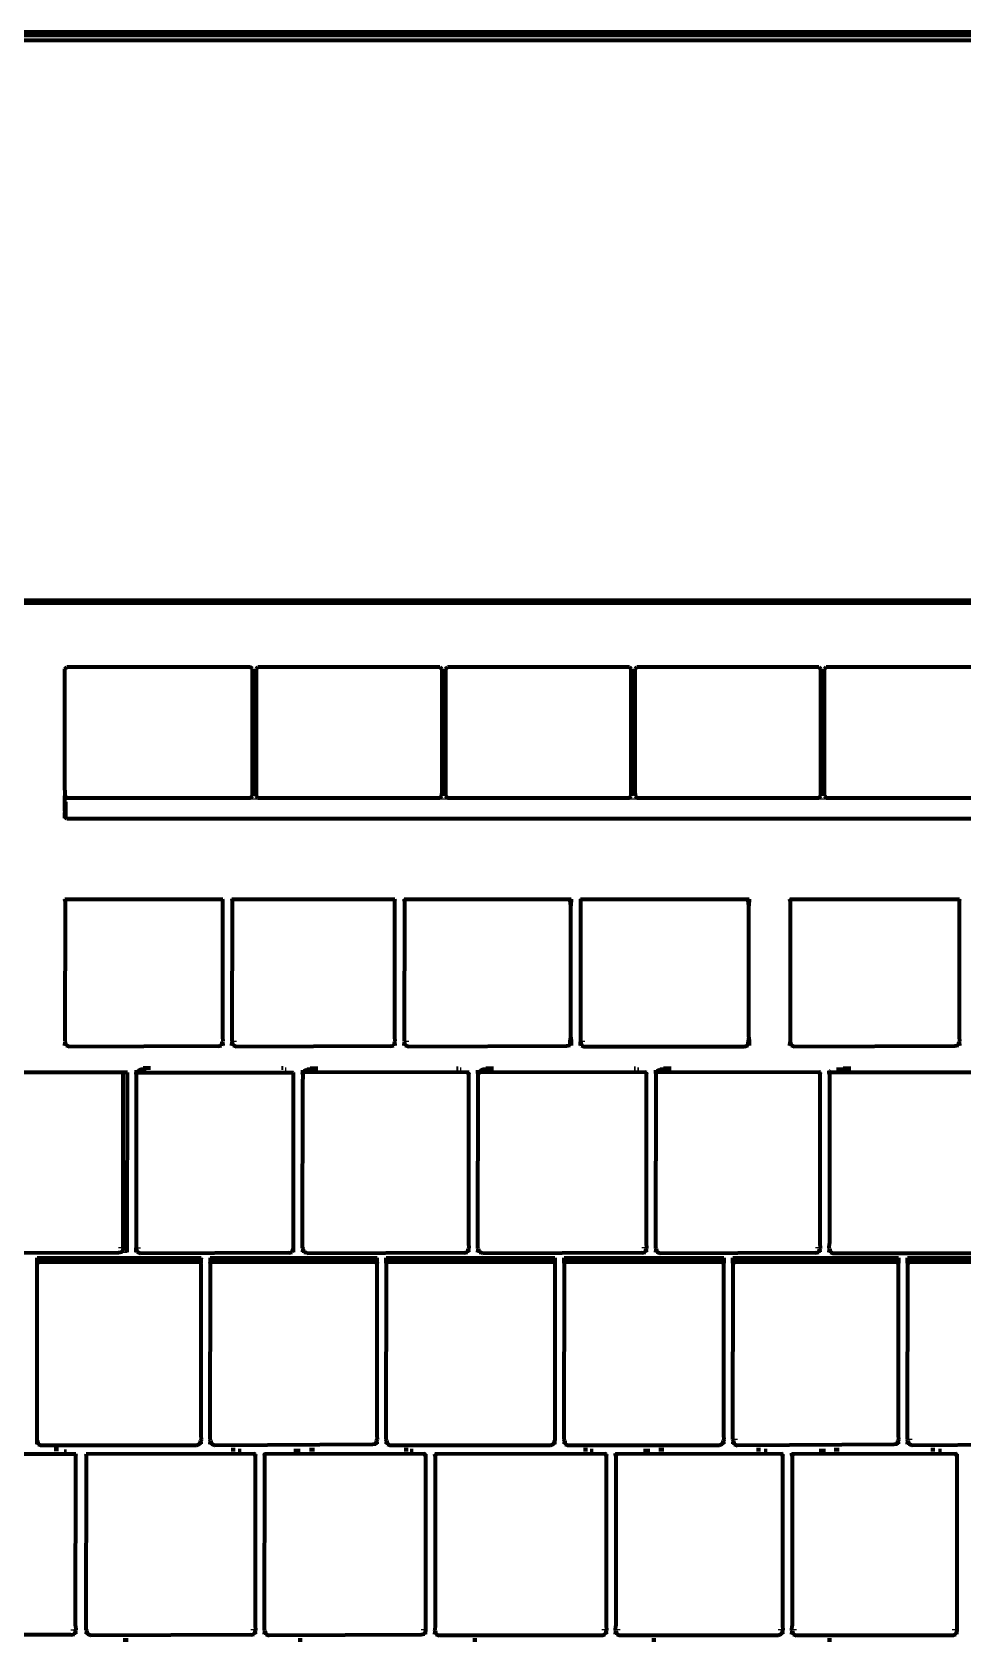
# Model space of a CAD drawing. Header units: millimetres. Extents: x 4307 to 31003, y 2809 to 20009.
# Drawn here: x 15163.9 to 15233.2, y 8724.4 to 8844.1 of the extents above; entities that cross this region are included whole.
import ezdxf

# ---------------------------------------------------------------- set-up
doc = ezdxf.new("R2010")
doc.units = ezdxf.units.MM
doc.layers.add('ProfileEdges', color=7, linetype='Continuous')

msp = doc.modelspace()

# ---------------------------------------------------------------- linework, layer by layer
for p, q in [((15166.43, 8786.99), (15166.43, 8787.09)), ((15368.2, 8786.99), (15166.43, 8786.99)), ((15166.43, 8786.8), (15166.43, 8785.66)), ((15166.43, 8785.66), (15368.2, 8785.66)), ((15166.29, 8768.98), (15166.38, 8768.98)), ((15166.38, 8768.64), (15166.29, 8768.65)), ((15177.72, 8768.61), (15166.38, 8768.64)), ((15177.98, 8768.98), (15178.07, 8768.98)), ((15178.07, 8768.65), (15177.98, 8768.64)), ((15178.75, 8768.98), (15179.09, 8768.98)), ((15178.84, 8768.64), (15178.75, 8768.65)), ((15190.55, 8768.61), (15178.84, 8768.64)), ((15190.81, 8768.98), (15190.89, 8768.98)), ((15190.89, 8768.65), (15190.81, 8768.64)), ((15191.58, 8768.98), (15191.92, 8768.98)), ((15191.66, 8768.64), (15191.58, 8768.65)), ((15203.68, 8768.61), (15191.66, 8768.64)), ((15203.94, 8768.98), (15204.02, 8768.98)), ((15204.02, 8768.65), (15203.94, 8768.64)), ((15204.71, 8768.98), (15205.05, 8768.98)), ((15204.79, 8768.64), (15204.71, 8768.65)), ((15217.21, 8768.64), (15204.79, 8768.64)), ((15217.29, 8768.65), (15217.21, 8768.64)), ((15217.22, 8768.98), (15217.29, 8768.98)), ((15220.41, 8768.64), (15220.33, 8768.65)), ((15232.63, 8768.61), (15220.41, 8768.64)), ((15232.89, 8768.98), (15232.97, 8768.98)), ((15232.97, 8768.65), (15232.89, 8768.64)), ((15170.63, 8753.58), (15170.3, 8753.58)), ((15170.3, 8753.25), (15170.56, 8753.25)), ((15170.56, 8753.25), (15170.93, 8753.25)), ((15170.93, 8753.58), (15170.63, 8753.58)), ((15171.6, 8753.58), (15171.94, 8753.58)), ((15171.68, 8753.25), (15171.6, 8753.25)), ((15171.94, 8753.25), (15171.68, 8753.25)), ((15183.24, 8753.25), (15182.98, 8753.25)), ((15183.24, 8753.58), (15183.32, 8753.58)), ((15183.32, 8753.25), (15183.24, 8753.25)), ((15184.01, 8753.25), (15184.1, 8753.25)), ((15196.05, 8753.25), (15196.31, 8753.25)), ((15196.4, 8753.58), (15196.31, 8753.58)), ((15196.31, 8753.25), (15196.4, 8753.25)), ((15197.08, 8753.25), (15197.17, 8753.25)), ((15209.64, 8753.58), (15209.3, 8753.58)), ((15209.3, 8753.25), (15209.56, 8753.25)), ((15209.56, 8753.25), (15209.64, 8753.25)), ((15210.33, 8753.25), (15210.41, 8753.25)), ((15210.41, 8753.25), (15210.67, 8753.25)), ((15222.58, 8753.58), (15222.23, 8753.58)), ((15222.23, 8753.25), (15222.49, 8753.25)), ((15222.49, 8753.25), (15222.58, 8753.25)), ((15223.35, 8753.58), (15223.26, 8753.58)), ((15223.26, 8753.25), (15223.35, 8753.25)), ((15223.35, 8753.25), (15223.6, 8753.25)), ((15164.22, 8739.29), (15164.31, 8739.29)), ((15164.22, 8738.96), (15164.31, 8738.96)), ((15164.31, 8738.96), (15176.36, 8738.96)), ((15176.36, 8738.96), (15176.44, 8738.96)), ((15177.21, 8739.29), (15177.13, 8739.29)), ((15177.13, 8738.96), (15177.21, 8738.96)), ((15177.21, 8738.96), (15189.22, 8738.92)), ((15189.56, 8739.29), (15189.48, 8739.29)), ((15189.48, 8738.96), (15189.56, 8738.96)), ((15190.25, 8738.96), (15190.33, 8738.96)), ((15190.33, 8738.96), (15202.74, 8738.96)), ((15202.82, 8739.29), (15202.74, 8739.29)), ((15202.74, 8738.96), (15202.82, 8738.96)), ((15203.59, 8739.29), (15203.51, 8739.29)), ((15203.51, 8738.96), (15203.59, 8738.96)), ((15203.59, 8738.96), (15215.31, 8738.96)), ((15215.31, 8738.96), (15215.4, 8738.96)), ((15216.43, 8739.29), (15216.08, 8739.29)), ((15216.08, 8738.96), (15216.17, 8738.96)), ((15216.17, 8738.96), (15228.07, 8738.92)), ((15228.32, 8738.96), (15228.41, 8738.96)), ((15229.44, 8739.29), (15229.09, 8739.29)), ((15229.09, 8738.96), (15229.18, 8738.96)), ((15229.18, 8738.96), (15240.84, 8738.92)), ((15166.75, 8725.12), (15167.1, 8725.12)), ((15167.01, 8724.79), (15167.1, 8724.79)), ((15167.89, 8724.79), (15167.98, 8724.79)), ((15167.98, 8724.79), (15180.15, 8724.75)), ((15180.49, 8725.12), (15180.15, 8725.12)), ((15180.41, 8724.79), (15180.49, 8724.79)), ((15181.26, 8725.12), (15181.18, 8725.12)), ((15181.18, 8724.79), (15181.26, 8724.79)), ((15181.26, 8724.79), (15192.84, 8724.75)), ((15193.18, 8725.12), (15192.84, 8725.12)), ((15193.1, 8724.79), (15193.18, 8724.79)), ((15193.95, 8725.12), (15193.87, 8725.12)), ((15193.87, 8724.79), (15193.95, 8724.79)), ((15193.95, 8724.79), (15206.57, 8724.79)), ((15206.66, 8725.12), (15206.31, 8725.12)), ((15206.57, 8724.79), (15206.66, 8724.79)), ((15207.68, 8725.12), (15207.34, 8725.12)), ((15207.34, 8724.79), (15207.43, 8724.79)), ((15207.43, 8724.79), (15219.71, 8724.79)), ((15219.8, 8725.12), (15219.45, 8725.12)), ((15219.71, 8724.79), (15219.8, 8724.79)), ((15220.82, 8725.12), (15220.48, 8725.12)), ((15220.48, 8724.79), (15220.57, 8724.79)), ((15220.57, 8724.79), (15232.69, 8724.79)), ((15232.78, 8725.12), (15232.43, 8725.12)), ((15232.69, 8724.79), (15232.78, 8724.79))]:
    msp.add_line(p, q)
at = {"layer": 'ProfileEdges', "lineweight": 211}
for p, q in [((15588.46, 8844.14), (15121.7, 8844.13)), ((15606.81, 8843.51), (15121.77, 8843.51)), ((15140.14, 8843.91), (15588.44, 8843.91)), ((15134.2, 8801.63), (15433.4, 8801.64)), ((15433.25, 8801.81), (15134.37, 8801.81)), ((15166.29, 8796.7), (15166.43, 8796.84)), ((15166.29, 8787.67), (15166.29, 8796.7)), ((15180.14, 8796.84), (15166.43, 8796.84)), ((15180.27, 8796.7), (15180.14, 8796.84)), ((15180.27, 8787.42), (15180.27, 8796.7)), ((15180.55, 8796.7), (15180.68, 8796.84)), ((15180.55, 8796.7), (15180.55, 8787.42)), ((15194.25, 8796.84), (15180.68, 8796.84)), ((15194.25, 8796.84), (15194.39, 8796.7)), ((15194.39, 8796.7), (15194.39, 8787.42)), ((15194.67, 8796.7), (15194.8, 8796.84)), ((15194.67, 8796.7), (15194.67, 8787.42)), ((15208.37, 8796.84), (15194.8, 8796.84)), ((15208.51, 8796.7), (15208.37, 8796.84)), ((15208.51, 8787.42), (15208.51, 8796.7)), ((15208.79, 8796.7), (15208.92, 8796.84)), ((15208.79, 8787.42), (15208.79, 8796.7)), ((15222.49, 8796.84), (15208.92, 8796.84)), ((15222.49, 8796.84), (15222.63, 8796.7)), ((15222.63, 8787.42), (15222.63, 8796.7)), ((15222.9, 8796.7), (15223.04, 8796.84)), ((15222.9, 8787.42), (15222.9, 8796.7)), ((15236.61, 8796.84), (15223.04, 8796.84)), ((15166.29, 8787.67), (15166.29, 8787.24)), ((15166.29, 8787.24), (15166.43, 8787.09)), ((15166.29, 8786.11), (15166.29, 8787.24)), ((15166.43, 8787.09), (15180.14, 8787.09)), ((15180.14, 8787.42), (15180.27, 8787.42)), ((15180.14, 8787.09), (15180.27, 8787.24)), ((15180.27, 8787.42), (15180.55, 8787.42)), ((15180.27, 8787.24), (15180.27, 8787.42)), ((15180.55, 8787.42), (15180.55, 8787.24)), ((15180.68, 8787.09), (15180.55, 8787.24)), ((15180.68, 8787.09), (15194.25, 8787.09)), ((15194.25, 8787.09), (15194.39, 8787.24)), ((15194.39, 8787.42), (15194.67, 8787.42)), ((15194.39, 8787.24), (15194.39, 8787.42)), ((15194.67, 8787.42), (15194.8, 8787.42)), ((15194.67, 8787.24), (15194.67, 8787.42)), ((15194.8, 8787.09), (15194.67, 8787.24)), ((15194.8, 8787.09), (15208.37, 8787.09)), ((15208.37, 8787.09), (15208.51, 8787.24)), ((15208.51, 8787.42), (15208.79, 8787.42)), ((15208.51, 8787.24), (15208.51, 8787.42)), ((15208.79, 8787.42), (15208.79, 8787.24)), ((15208.79, 8787.24), (15208.92, 8787.09)), ((15208.92, 8787.09), (15222.49, 8787.09)), ((15222.49, 8787.42), (15222.63, 8787.42)), ((15222.49, 8787.09), (15222.63, 8787.24)), ((15222.63, 8787.42), (15222.9, 8787.42)), ((15222.63, 8787.24), (15222.63, 8787.42)), ((15222.9, 8787.24), (15222.9, 8787.42)), ((15222.9, 8787.24), (15223.04, 8787.09)), ((15223.04, 8787.09), (15236.61, 8787.09)), ((15166.29, 8786.11), (15166.29, 8786)), ((15166.29, 8785.68), (15166.29, 8786)), ((15166.29, 8785.68), (15166.43, 8785.53)), ((15166.29, 8785.58), (15166.29, 8785.68)), ((15368.2, 8785.53), (15166.43, 8785.53)), ((15166.29, 8779.55), (15166.34, 8779.55)), ((15166.31, 8779.43), (15166.29, 8779.55)), ((15166.31, 8779.43), (15166.29, 8768.98)), ((15166.31, 8779.43), (15166.34, 8779.55)), ((15166.34, 8779.55), (15178.02, 8779.55)), ((15178.02, 8779.55), (15178.05, 8779.43)), ((15178.02, 8779.55), (15178.07, 8779.55)), ((15178.05, 8779.43), (15178.07, 8779.55)), ((15178.05, 8779.43), (15178.05, 8769.28)), ((15178.75, 8779.55), (15178.77, 8779.43)), ((15178.75, 8779.55), (15178.8, 8779.55)), ((15178.77, 8779.43), (15178.75, 8768.98)), ((15178.77, 8779.43), (15178.8, 8779.55)), ((15178.8, 8779.55), (15190.84, 8779.55)), ((15190.84, 8779.55), (15190.87, 8779.43)), ((15190.84, 8779.55), (15190.89, 8779.55)), ((15190.89, 8779.55), (15190.87, 8779.43)), ((15190.87, 8779.43), (15190.87, 8769.28)), ((15191.58, 8779.55), (15191.65, 8779.55)), ((15191.6, 8779.43), (15191.58, 8779.55)), ((15191.6, 8779.43), (15191.58, 8768.98)), ((15191.65, 8779.55), (15191.6, 8779.43)), ((15191.65, 8779.55), (15203.92, 8779.55)), ((15203.92, 8779.55), (15203.94, 8779.45)), ((15203.92, 8779.55), (15204.02, 8779.55)), ((15204, 8779.05), (15203.94, 8779.45)), ((15204.02, 8779.55), (15204, 8779.05)), ((15204.71, 8779.55), (15204.78, 8779.55)), ((15204.71, 8779.55), (15204.73, 8779.43)), ((15204.78, 8779.55), (15204.73, 8779.43)), ((15204.73, 8779.43), (15204.73, 8769.28)), ((15204.78, 8779.55), (15217.19, 8779.55)), ((15217.19, 8779.55), (15217.21, 8779.45)), ((15217.19, 8779.55), (15217.29, 8779.55)), ((15217.27, 8779.05), (15217.21, 8779.45)), ((15217.29, 8779.55), (15217.27, 8779.05)), ((15220.35, 8779.43), (15220.33, 8779.55)), ((15220.33, 8779.55), (15220.4, 8779.55)), ((15220.4, 8779.55), (15220.35, 8779.43)), ((15220.35, 8779.43), (15220.35, 8768.91)), ((15220.4, 8779.55), (15232.92, 8779.55)), ((15232.92, 8779.55), (15232.95, 8779.43)), ((15232.92, 8779.55), (15232.97, 8779.55)), ((15232.97, 8779.55), (15232.95, 8779.43)), ((15232.95, 8779.43), (15232.95, 8769.28)), ((15204, 8769.28), (15204, 8779.05)), ((15217.27, 8769.28), (15217.27, 8779.05)), ((15166.29, 8768.98), (15166.31, 8768.91)), ((15166.29, 8768.65), (15166.31, 8768.91)), ((15166.38, 8768.64), (15166.31, 8768.91)), ((15166.63, 8768.55), (15166.38, 8768.64)), ((15177.72, 8768.61), (15166.63, 8768.55)), ((15177.72, 8768.61), (15177.98, 8768.64)), ((15177.98, 8768.64), (15178.05, 8768.91)), ((15178.05, 8769.28), (15178.07, 8768.98)), ((15178.05, 8768.91), (15178.07, 8768.98)), ((15178.05, 8768.91), (15178.07, 8768.65)), ((15178.77, 8768.91), (15178.75, 8768.98)), ((15178.75, 8768.65), (15178.77, 8768.91)), ((15178.84, 8768.64), (15178.77, 8768.91)), ((15179.09, 8768.55), (15178.84, 8768.64)), ((15190.55, 8768.61), (15179.09, 8768.55)), ((15190.55, 8768.61), (15190.81, 8768.64)), ((15190.87, 8768.91), (15190.81, 8768.64)), ((15190.87, 8769.28), (15190.89, 8768.98)), ((15190.89, 8768.98), (15190.87, 8768.91)), ((15190.87, 8768.91), (15190.89, 8768.65)), ((15191.58, 8768.98), (15191.6, 8768.91)), ((15191.58, 8768.65), (15191.6, 8768.91)), ((15191.66, 8768.64), (15191.6, 8768.91)), ((15191.92, 8768.55), (15191.66, 8768.64)), ((15203.68, 8768.61), (15191.92, 8768.55)), ((15203.94, 8768.64), (15203.68, 8768.61)), ((15203.94, 8768.98), (15204, 8769.28)), ((15203.94, 8768.64), (15203.94, 8768.98)), ((15204, 8769.28), (15204.02, 8768.98)), ((15204.02, 8768.98), (15204.02, 8768.65)), ((15204.73, 8769.28), (15204.71, 8768.98)), ((15204.71, 8768.98), (15204.73, 8768.91)), ((15204.71, 8768.65), (15204.73, 8768.91)), ((15204.73, 8768.91), (15204.79, 8768.64)), ((15204.79, 8768.64), (15205.05, 8768.55)), ((15216.95, 8768.55), (15205.05, 8768.55)), ((15217.21, 8768.64), (15216.95, 8768.55)), ((15217.22, 8768.98), (15217.21, 8768.89)), ((15217.21, 8768.64), (15217.21, 8768.89)), ((15217.27, 8769.28), (15217.22, 8768.98)), ((15217.27, 8769.28), (15217.29, 8768.98)), ((15217.29, 8768.98), (15217.29, 8768.65)), ((15220.33, 8768.65), (15220.35, 8768.91)), ((15220.35, 8768.91), (15220.41, 8768.64)), ((15220.67, 8768.55), (15220.41, 8768.64)), ((15232.63, 8768.61), (15220.67, 8768.55)), ((15232.89, 8768.64), (15232.63, 8768.61)), ((15232.89, 8768.64), (15232.95, 8768.91)), ((15232.95, 8769.28), (15232.97, 8768.98)), ((15232.97, 8768.98), (15232.95, 8768.91)), ((15232.95, 8768.91), (15232.97, 8768.65)), ((15170.6, 8766.63), (15158.87, 8766.63)), ((15170.6, 8766.63), (15170.63, 8766.51)), ((15170.95, 8766.63), (15170.6, 8766.63)), ((15170.63, 8753.58), (15170.63, 8766.51)), ((15170.93, 8753.58), (15170.95, 8766.63)), ((15171.6, 8766.81), (15171.6, 8766.63)), ((15171.6, 8766.63), (15171.67, 8766.63)), ((15171.62, 8766.51), (15171.6, 8766.63)), ((15171.62, 8766.51), (15171.6, 8753.58)), ((15171.67, 8766.63), (15171.62, 8766.51)), ((15171.67, 8766.63), (15183.28, 8766.63)), ((15171.73, 8766.76), (15171.68, 8766.65)), ((15171.94, 8766.86), (15171.73, 8766.76)), ((15172.36, 8766.86), (15171.94, 8766.86)), ((15172.67, 8766.96), (15172.13, 8766.96)), ((15182.57, 8766.96), (15182.45, 8766.96)), ((15182.79, 8766.86), (15182.71, 8766.86)), ((15183.27, 8766.65), (15183.28, 8766.63)), ((15183.28, 8766.63), (15183.3, 8766.51)), ((15183.28, 8766.63), (15183.32, 8766.63)), ((15183.32, 8766.63), (15183.3, 8766.51)), ((15183.3, 8766.51), (15183.3, 8753.89)), ((15184.01, 8766.81), (15184.01, 8766.63)), ((15184.06, 8766.63), (15184.01, 8766.63)), ((15184.03, 8766.51), (15184.01, 8766.63)), ((15184.01, 8753.58), (15184.03, 8766.13)), ((15184.06, 8766.63), (15184.03, 8766.51)), ((15184.03, 8766.51), (15184.03, 8766.13)), ((15184.1, 8766.77), (15184.06, 8766.63)), ((15196.34, 8766.65), (15184.06, 8766.63)), ((15184.1, 8766.77), (15184.35, 8766.86)), ((15184.82, 8766.86), (15184.35, 8766.86)), ((15184.58, 8766.96), (15185.15, 8766.96)), ((15195.48, 8766.96), (15195.6, 8766.96)), ((15195.83, 8766.86), (15195.75, 8766.86)), ((15196.38, 8766.51), (15196.34, 8766.65)), ((15196.4, 8766.63), (15196.34, 8766.65)), ((15196.4, 8766.63), (15196.38, 8766.51)), ((15196.38, 8766.51), (15196.38, 8753.89)), ((15197.08, 8766.63), (15197.08, 8766.81)), ((15197.16, 8766.63), (15197.08, 8766.63)), ((15197.1, 8766.51), (15197.08, 8766.63)), ((15197.08, 8753.58), (15197.1, 8766.51)), ((15197.16, 8766.63), (15197.1, 8766.51)), ((15209.59, 8766.65), (15197.16, 8766.63)), ((15197.21, 8766.76), (15197.17, 8766.65)), ((15197.43, 8766.86), (15197.21, 8766.76)), ((15197.9, 8766.86), (15197.43, 8766.86)), ((15197.66, 8766.96), (15198.23, 8766.96)), ((15208.71, 8766.96), (15208.82, 8766.96)), ((15209.06, 8766.86), (15208.98, 8766.86)), ((15209.59, 8766.65), (15209.62, 8766.51)), ((15209.64, 8766.63), (15209.59, 8766.65)), ((15209.64, 8766.63), (15209.62, 8766.51)), ((15209.62, 8766.51), (15209.62, 8753.89)), ((15210.33, 8766.63), (15210.33, 8766.81)), ((15210.38, 8766.63), (15210.33, 8766.63)), ((15210.35, 8766.51), (15210.33, 8766.63)), ((15210.33, 8753.58), (15210.35, 8766.51)), ((15210.35, 8766.51), (15210.38, 8766.63)), ((15210.38, 8766.63), (15210.41, 8766.77)), ((15222.52, 8766.65), (15210.38, 8766.63)), ((15210.41, 8766.77), (15210.67, 8766.86)), ((15211.14, 8766.86), (15210.67, 8766.86)), ((15210.91, 8766.96), (15211.48, 8766.96)), ((15222.52, 8766.65), (15222.55, 8766.51)), ((15222.58, 8766.63), (15222.52, 8766.65)), ((15222.58, 8766.63), (15222.55, 8766.51)), ((15222.55, 8766.51), (15222.55, 8753.89)), ((15223.26, 8766.63), (15223.26, 8766.76)), ((15223.31, 8766.63), (15223.26, 8766.63)), ((15223.28, 8766.51), (15223.26, 8766.63)), ((15223.28, 8766.51), (15223.31, 8766.63)), ((15223.28, 8766.51), (15223.28, 8753.89)), ((15223.31, 8766.63), (15223.35, 8766.77)), ((15235.53, 8766.63), (15223.31, 8766.63)), ((15223.37, 8766.78), (15223.35, 8766.77)), ((15224.4, 8766.86), (15223.79, 8766.86)), ((15224.3, 8766.96), (15224.87, 8766.96)), ((15170.3, 8753.21), (15159.14, 8753.16)), ((15170.56, 8753.25), (15170.3, 8753.21)), ((15170.63, 8753.51), (15170.56, 8753.25)), ((15170.63, 8753.58), (15170.63, 8753.51)), ((15170.93, 8753.25), (15170.93, 8753.58)), ((15171.62, 8753.51), (15171.6, 8753.58)), ((15171.6, 8753.25), (15171.62, 8753.51)), ((15171.62, 8753.51), (15171.68, 8753.25)), ((15171.94, 8753.16), (15171.68, 8753.25)), ((15182.98, 8753.21), (15171.94, 8753.16)), ((15182.98, 8753.21), (15183.24, 8753.25)), ((15183.24, 8753.25), (15183.3, 8753.51)), ((15183.3, 8753.89), (15183.32, 8753.58)), ((15183.32, 8753.58), (15183.3, 8753.51)), ((15183.3, 8753.51), (15183.32, 8753.25)), ((15184.01, 8753.58), (15184.03, 8753.51)), ((15184.03, 8753.51), (15184.01, 8753.25)), ((15184.03, 8753.51), (15184.1, 8753.25)), ((15184.1, 8753.25), (15184.2, 8753.25)), ((15184.35, 8753.16), (15184.2, 8753.25)), ((15196.05, 8753.21), (15184.35, 8753.16)), ((15196.05, 8753.21), (15196.31, 8753.25)), ((15196.31, 8753.25), (15196.38, 8753.51)), ((15196.38, 8753.89), (15196.4, 8753.58)), ((15196.4, 8753.58), (15196.38, 8753.51)), ((15196.4, 8753.25), (15196.38, 8753.51)), ((15197.1, 8753.51), (15197.08, 8753.58)), ((15197.08, 8753.25), (15197.1, 8753.51)), ((15197.1, 8753.51), (15197.17, 8753.25)), ((15197.17, 8753.25), (15197.27, 8753.25)), ((15197.43, 8753.16), (15197.27, 8753.25)), ((15209.3, 8753.21), (15197.43, 8753.16)), ((15209.3, 8753.21), (15209.56, 8753.25)), ((15209.56, 8753.25), (15209.62, 8753.51)), ((15209.62, 8753.89), (15209.64, 8753.58)), ((15209.64, 8753.58), (15209.62, 8753.51)), ((15209.64, 8753.25), (15209.62, 8753.51)), ((15210.35, 8753.51), (15210.33, 8753.58)), ((15210.33, 8753.25), (15210.35, 8753.51)), ((15210.35, 8753.51), (15210.41, 8753.25)), ((15210.67, 8753.16), (15210.41, 8753.25)), ((15222.23, 8753.21), (15210.67, 8753.16)), ((15222.23, 8753.21), (15222.49, 8753.25)), ((15222.49, 8753.25), (15222.55, 8753.51)), ((15222.55, 8753.89), (15222.58, 8753.58)), ((15222.58, 8753.58), (15222.55, 8753.51)), ((15222.58, 8753.25), (15222.55, 8753.51)), ((15223.26, 8753.58), (15223.28, 8753.89)), ((15223.28, 8753.51), (15223.26, 8753.58)), ((15223.26, 8753.25), (15223.28, 8753.51)), ((15223.28, 8753.51), (15223.35, 8753.25)), ((15223.35, 8753.25), (15223.6, 8753.16)), ((15235.24, 8753.16), (15223.6, 8753.16)), ((15164.22, 8752.83), (15176.44, 8752.83)), ((15164.22, 8752.5), (15164.22, 8752.83)), ((15164.27, 8752.5), (15164.22, 8752.5)), ((15164.24, 8752.38), (15164.22, 8752.5)), ((15164.22, 8739.29), (15164.24, 8752.38)), ((15164.27, 8752.5), (15164.24, 8752.38)), ((15164.31, 8752.64), (15164.27, 8752.5)), ((15176.39, 8752.5), (15164.27, 8752.5)), ((15164.31, 8752.64), (15164.57, 8752.73)), ((15176.1, 8752.68), (15164.57, 8752.73)), ((15176.1, 8752.68), (15176.36, 8752.64)), ((15176.36, 8752.64), (15176.39, 8752.5)), ((15176.44, 8752.83), (15176.39, 8752.5)), ((15176.39, 8752.5), (15176.42, 8752.38)), ((15176.44, 8752.5), (15176.39, 8752.5)), ((15176.42, 8752.38), (15176.44, 8752.5)), ((15176.42, 8752.38), (15176.42, 8739.59)), ((15176.44, 8752.5), (15176.44, 8752.83)), ((15177.13, 8752.83), (15177.13, 8752.5)), ((15177.13, 8752.83), (15189.56, 8752.83)), ((15177.15, 8752.38), (15177.13, 8752.5)), ((15177.18, 8752.5), (15177.13, 8752.5)), ((15177.13, 8739.29), (15177.15, 8752.38)), ((15177.15, 8752.38), (15177.18, 8752.5)), ((15177.18, 8752.5), (15177.21, 8752.64)), ((15189.51, 8752.5), (15177.18, 8752.5)), ((15177.21, 8752.64), (15177.47, 8752.73)), ((15189.22, 8752.73), (15177.47, 8752.73)), ((15189.48, 8752.64), (15189.22, 8752.73)), ((15189.51, 8752.5), (15189.48, 8752.64)), ((15189.56, 8752.5), (15189.51, 8752.5)), ((15189.54, 8752.38), (15189.51, 8752.5)), ((15189.56, 8752.5), (15189.54, 8752.38)), ((15189.54, 8752.38), (15189.54, 8739.59)), ((15189.56, 8752.5), (15189.56, 8752.83)), ((15190.25, 8752.83), (15202.82, 8752.83)), ((15190.25, 8752.5), (15190.25, 8752.83)), ((15190.3, 8752.5), (15190.25, 8752.5)), ((15190.27, 8752.38), (15190.25, 8752.5)), ((15190.25, 8739.29), (15190.27, 8752.38)), ((15190.27, 8752.38), (15190.3, 8752.5)), ((15190.3, 8752.5), (15190.33, 8752.64)), ((15202.77, 8752.5), (15190.3, 8752.5)), ((15190.33, 8752.64), (15190.59, 8752.73)), ((15202.48, 8752.68), (15190.59, 8752.73)), ((15202.48, 8752.68), (15202.74, 8752.64)), ((15202.74, 8752.64), (15202.77, 8752.5)), ((15202.82, 8752.5), (15202.77, 8752.5)), ((15202.77, 8752.5), (15202.8, 8752.38)), ((15202.82, 8752.5), (15202.8, 8752.38)), ((15202.8, 8752.38), (15202.8, 8739.59)), ((15202.82, 8752.83), (15202.82, 8752.5)), ((15203.51, 8752.83), (15215.4, 8752.83)), ((15203.51, 8752.5), (15203.51, 8752.83)), ((15203.56, 8752.5), (15203.51, 8752.5)), ((15203.53, 8752.38), (15203.51, 8752.5)), ((15203.51, 8739.29), (15203.53, 8752.38)), ((15203.53, 8752.38), (15203.56, 8752.5)), ((15203.56, 8752.5), (15203.59, 8752.64)), ((15215.35, 8752.5), (15203.56, 8752.5)), ((15203.59, 8752.64), (15203.85, 8752.73)), ((15215.06, 8752.68), (15203.85, 8752.73)), ((15215.06, 8752.68), (15215.31, 8752.64)), ((15215.35, 8752.5), (15215.31, 8752.64)), ((15215.4, 8752.5), (15215.35, 8752.5)), ((15215.38, 8752.38), (15215.35, 8752.5)), ((15215.4, 8752.5), (15215.38, 8752.38)), ((15215.38, 8752.38), (15215.38, 8739.59)), ((15215.4, 8752.83), (15215.4, 8752.5)), ((15216.08, 8752.83), (15228.41, 8752.83)), ((15216.08, 8752.5), (15216.08, 8752.83)), ((15216.16, 8752.5), (15216.08, 8752.5)), ((15216.11, 8752.38), (15216.08, 8752.5)), ((15216.08, 8739.29), (15216.11, 8752.38)), ((15216.16, 8752.5), (15216.11, 8752.38)), ((15216.21, 8752.63), (15216.16, 8752.5)), ((15228.36, 8752.5), (15216.16, 8752.5)), ((15216.43, 8752.73), (15216.21, 8752.63)), ((15228.07, 8752.73), (15216.43, 8752.73)), ((15228.32, 8752.64), (15228.07, 8752.73)), ((15228.36, 8752.5), (15228.32, 8752.64)), ((15228.41, 8752.5), (15228.36, 8752.5)), ((15228.39, 8752.38), (15228.36, 8752.5)), ((15228.41, 8752.5), (15228.39, 8752.38)), ((15228.39, 8752.38), (15228.39, 8739.59)), ((15228.41, 8752.83), (15228.41, 8752.5)), ((15229.09, 8752.83), (15241.18, 8752.83)), ((15229.09, 8752.5), (15229.09, 8752.83)), ((15229.17, 8752.5), (15229.09, 8752.5)), ((15229.12, 8752.38), (15229.09, 8752.5)), ((15229.09, 8739.29), (15229.12, 8752.38)), ((15229.17, 8752.5), (15229.12, 8752.38)), ((15229.22, 8752.63), (15229.17, 8752.5)), ((15241.13, 8752.5), (15229.17, 8752.5)), ((15229.44, 8752.73), (15229.22, 8752.63)), ((15240.84, 8752.73), (15229.44, 8752.73)), ((15164.24, 8739.22), (15164.22, 8739.29)), ((15164.22, 8738.96), (15164.24, 8739.22)), ((15164.24, 8739.22), (15164.31, 8738.96)), ((15164.31, 8738.96), (15164.57, 8738.86)), ((15176.1, 8738.86), (15164.57, 8738.86)), ((15176.36, 8738.96), (15176.1, 8738.86)), ((15176.36, 8738.96), (15176.42, 8739.22)), ((15176.42, 8739.59), (15176.44, 8739.29)), ((15176.44, 8739.29), (15176.42, 8739.22)), ((15176.44, 8738.96), (15176.42, 8739.22)), ((15177.15, 8739.22), (15177.13, 8739.29)), ((15177.13, 8738.96), (15177.15, 8739.22)), ((15177.15, 8739.22), (15177.21, 8738.96)), ((15177.47, 8738.86), (15177.21, 8738.96)), ((15189.22, 8738.92), (15177.47, 8738.86)), ((15189.48, 8738.96), (15189.22, 8738.92)), ((15189.48, 8738.96), (15189.54, 8739.22)), ((15189.54, 8739.59), (15189.56, 8739.29)), ((15189.54, 8739.22), (15189.56, 8739.29)), ((15189.56, 8738.96), (15189.54, 8739.22)), ((15190.27, 8739.22), (15190.25, 8739.29)), ((15190.27, 8739.22), (15190.25, 8738.96)), ((15190.27, 8739.22), (15190.33, 8738.96)), ((15190.33, 8738.96), (15190.59, 8738.86)), ((15202.48, 8738.86), (15190.59, 8738.86)), ((15202.74, 8738.96), (15202.48, 8738.86)), ((15202.74, 8738.96), (15202.8, 8739.22)), ((15202.8, 8739.59), (15202.82, 8739.29)), ((15202.82, 8739.29), (15202.8, 8739.22)), ((15202.82, 8738.96), (15202.8, 8739.22)), ((15203.53, 8739.22), (15203.51, 8739.29)), ((15203.53, 8739.22), (15203.51, 8738.96)), ((15203.53, 8739.22), (15203.59, 8738.96)), ((15203.59, 8738.96), (15203.85, 8738.86)), ((15215.06, 8738.86), (15203.85, 8738.86)), ((15215.31, 8738.96), (15215.06, 8738.86)), ((15215.31, 8738.96), (15215.38, 8739.22)), ((15215.38, 8739.59), (15215.4, 8739.29)), ((15215.4, 8739.29), (15215.38, 8739.22)), ((15215.4, 8738.96), (15215.38, 8739.22)), ((15216.08, 8739.29), (15216.11, 8739.22)), ((15216.11, 8739.22), (15216.08, 8738.96)), ((15216.11, 8739.22), (15216.17, 8738.96)), ((15216.17, 8738.96), (15216.43, 8738.86)), ((15228.07, 8738.92), (15216.43, 8738.86)), ((15228.32, 8738.96), (15228.07, 8738.92)), ((15228.32, 8738.96), (15228.39, 8739.22)), ((15228.39, 8739.59), (15228.41, 8739.29)), ((15228.41, 8739.29), (15228.39, 8739.22)), ((15228.41, 8738.96), (15228.39, 8739.22)), ((15229.12, 8739.22), (15229.09, 8739.29)), ((15229.09, 8738.96), (15229.12, 8739.22)), ((15229.12, 8739.22), (15229.18, 8738.96)), ((15229.44, 8738.86), (15229.18, 8738.96)), ((15240.84, 8738.92), (15229.44, 8738.86)), ((15167.07, 8738.21), (15145.39, 8738.21)), ((15165.83, 8738.54), (15165.49, 8738.54)), ((15166.42, 8738.39), (15166.24, 8738.39)), ((15167.07, 8738.21), (15167.1, 8738.09)), ((15167.12, 8738.21), (15167.07, 8738.21)), ((15167.08, 8725.42), (15167.1, 8737.71)), ((15167.1, 8738.09), (15167.12, 8738.21)), ((15167.1, 8737.71), (15167.1, 8738.09)), ((15167.91, 8738.09), (15167.89, 8738.21)), ((15167.94, 8738.21), (15167.89, 8738.21)), ((15167.89, 8725.12), (15167.91, 8738.09)), ((15167.91, 8738.09), (15167.94, 8738.21)), ((15180.44, 8738.22), (15167.94, 8738.21)), ((15178.69, 8738.54), (15178.99, 8738.54)), ((15179.43, 8738.44), (15179.22, 8738.44)), ((15180.47, 8738.09), (15180.44, 8738.22)), ((15180.49, 8738.21), (15180.44, 8738.22)), ((15180.49, 8738.21), (15180.47, 8738.09)), ((15180.47, 8738.09), (15180.47, 8725.42)), ((15181.18, 8738.26), (15181.18, 8738.21)), ((15181.23, 8738.21), (15181.18, 8738.21)), ((15181.2, 8738.09), (15181.18, 8738.21)), ((15181.18, 8725.12), (15181.2, 8738.09)), ((15181.2, 8738.09), (15181.23, 8738.21)), ((15181.23, 8738.21), (15181.24, 8738.27)), ((15193.13, 8738.22), (15181.23, 8738.21)), ((15183.82, 8738.44), (15183.35, 8738.44)), ((15184.53, 8738.54), (15184.91, 8738.54)), ((15191.57, 8738.54), (15191.88, 8738.54)), ((15192.26, 8738.44), (15192.04, 8738.44)), ((15193.16, 8738.09), (15193.13, 8738.22)), ((15193.18, 8738.21), (15193.13, 8738.22)), ((15193.18, 8738.21), (15193.16, 8738.09)), ((15193.16, 8738.09), (15193.16, 8725.42)), ((15193.94, 8738.21), (15193.87, 8738.21)), ((15193.89, 8738.09), (15193.87, 8738.21)), ((15193.94, 8738.21), (15193.89, 8738.09)), ((15193.89, 8738.09), (15193.89, 8725.42)), ((15206.6, 8738.22), (15193.94, 8738.21)), ((15204.95, 8738.54), (15205.25, 8738.54)), ((15205.66, 8738.44), (15205.45, 8738.44)), ((15206.63, 8738.09), (15206.6, 8738.22)), ((15206.66, 8738.21), (15206.6, 8738.22)), ((15206.66, 8738.21), (15206.63, 8738.09)), ((15206.63, 8738.09), (15206.63, 8725.42)), ((15207.34, 8738.21), (15207.34, 8738.26)), ((15207.41, 8738.21), (15207.34, 8738.21)), ((15207.36, 8738.09), (15207.34, 8738.21)), ((15207.41, 8738.21), (15207.36, 8738.09)), ((15207.36, 8738.09), (15207.36, 8725.42)), ((15207.44, 8738.27), (15207.41, 8738.21)), ((15219.74, 8738.22), (15207.41, 8738.21)), ((15209.88, 8738.44), (15209.41, 8738.44)), ((15210.55, 8738.54), (15210.93, 8738.54)), ((15217.84, 8738.54), (15218.14, 8738.54)), ((15218.63, 8738.44), (15218.41, 8738.44)), ((15219.77, 8738.09), (15219.74, 8738.22)), ((15219.8, 8738.21), (15219.74, 8738.22)), ((15219.8, 8738.21), (15219.77, 8738.09)), ((15219.77, 8738.09), (15219.77, 8725.42)), ((15220.48, 8738.21), (15220.48, 8738.27)), ((15220.55, 8738.21), (15220.48, 8738.21)), ((15220.5, 8738.09), (15220.48, 8738.21)), ((15220.55, 8738.21), (15220.5, 8738.09)), ((15220.5, 8738.09), (15220.5, 8725.42)), ((15220.58, 8738.27), (15220.55, 8738.21)), ((15232.72, 8738.22), (15220.55, 8738.21)), ((15222.98, 8738.44), (15222.51, 8738.44)), ((15223.63, 8738.54), (15224.01, 8738.54)), ((15230.83, 8738.54), (15231.14, 8738.54)), ((15231.62, 8738.44), (15231.4, 8738.44)), ((15232.76, 8738.09), (15232.72, 8738.22)), ((15232.78, 8738.21), (15232.72, 8738.22)), ((15232.78, 8738.21), (15232.76, 8738.09)), ((15232.76, 8738.09), (15232.76, 8725.42)), ((15167.08, 8725.42), (15167.1, 8725.12)), ((15180.47, 8725.42), (15180.49, 8725.12)), ((15193.16, 8725.42), (15193.18, 8725.12)), ((15193.89, 8725.42), (15193.87, 8725.12)), ((15206.63, 8725.42), (15206.66, 8725.12)), ((15207.34, 8725.12), (15207.36, 8725.42)), ((15219.77, 8725.42), (15219.8, 8725.12)), ((15220.48, 8725.12), (15220.5, 8725.42)), ((15232.76, 8725.42), (15232.78, 8725.12)), ((15166.75, 8724.75), (15145.64, 8724.75)), ((15166.75, 8724.75), (15167.01, 8724.79)), ((15167.08, 8725.05), (15167.01, 8724.79)), ((15167.08, 8725.05), (15167.1, 8725.12)), ((15167.1, 8724.79), (15167.08, 8725.05)), ((15167.89, 8725.12), (15167.91, 8725.05)), ((15167.91, 8725.05), (15167.89, 8724.79)), ((15167.91, 8725.05), (15167.98, 8724.79)), ((15168.24, 8724.69), (15167.98, 8724.79)), ((15180.15, 8724.75), (15168.24, 8724.69)), ((15170.65, 8724.37), (15171, 8724.37)), ((15180.15, 8724.75), (15180.41, 8724.79)), ((15180.47, 8725.05), (15180.41, 8724.79)), ((15180.49, 8725.12), (15180.47, 8725.05)), ((15180.49, 8724.79), (15180.47, 8725.05)), ((15181.2, 8725.05), (15181.18, 8725.12)), ((15181.18, 8724.79), (15181.2, 8725.05)), ((15181.2, 8725.05), (15181.26, 8724.79)), ((15181.26, 8724.79), (15181.52, 8724.69)), ((15192.84, 8724.75), (15181.52, 8724.69)), ((15183.69, 8724.37), (15183.99, 8724.37)), ((15193.1, 8724.79), (15192.84, 8724.75)), ((15193.16, 8725.05), (15193.1, 8724.79)), ((15193.18, 8725.12), (15193.16, 8725.05)), ((15193.18, 8724.79), (15193.16, 8725.05)), ((15193.89, 8725.05), (15193.87, 8725.12)), ((15193.87, 8724.79), (15193.89, 8725.05)), ((15193.89, 8725.05), (15193.95, 8724.79)), ((15193.95, 8724.79), (15194.21, 8724.69)), ((15206.31, 8724.69), (15194.21, 8724.69)), ((15196.69, 8724.37), (15197, 8724.37)), ((15206.31, 8724.69), (15206.57, 8724.79)), ((15206.63, 8725.05), (15206.57, 8724.79)), ((15206.66, 8725.12), (15206.63, 8725.05)), ((15206.66, 8724.79), (15206.63, 8725.05)), ((15207.36, 8725.05), (15207.34, 8725.12)), ((15207.34, 8724.79), (15207.36, 8725.05)), ((15207.36, 8725.05), (15207.43, 8724.79)), ((15207.43, 8724.79), (15207.68, 8724.69)), ((15219.45, 8724.69), (15207.68, 8724.69)), ((15210.04, 8724.37), (15210.34, 8724.37)), ((15219.71, 8724.79), (15219.45, 8724.69)), ((15219.77, 8725.05), (15219.71, 8724.79)), ((15219.8, 8725.12), (15219.77, 8725.05)), ((15219.8, 8724.79), (15219.77, 8725.05)), ((15220.5, 8725.05), (15220.48, 8725.12)), ((15220.48, 8724.79), (15220.5, 8725.05)), ((15220.5, 8725.05), (15220.57, 8724.79)), ((15220.57, 8724.79), (15220.82, 8724.69)), ((15232.43, 8724.69), (15220.82, 8724.69)), ((15223.13, 8724.37), (15223.44, 8724.37)), ((15232.43, 8724.69), (15232.69, 8724.79)), ((15232.76, 8725.05), (15232.69, 8724.79)), ((15232.78, 8725.12), (15232.76, 8725.05)), ((15232.78, 8724.79), (15232.76, 8725.05))]:
    msp.add_line(p, q, dxfattribs=at)

doc.saveas('drawing.dxf')
